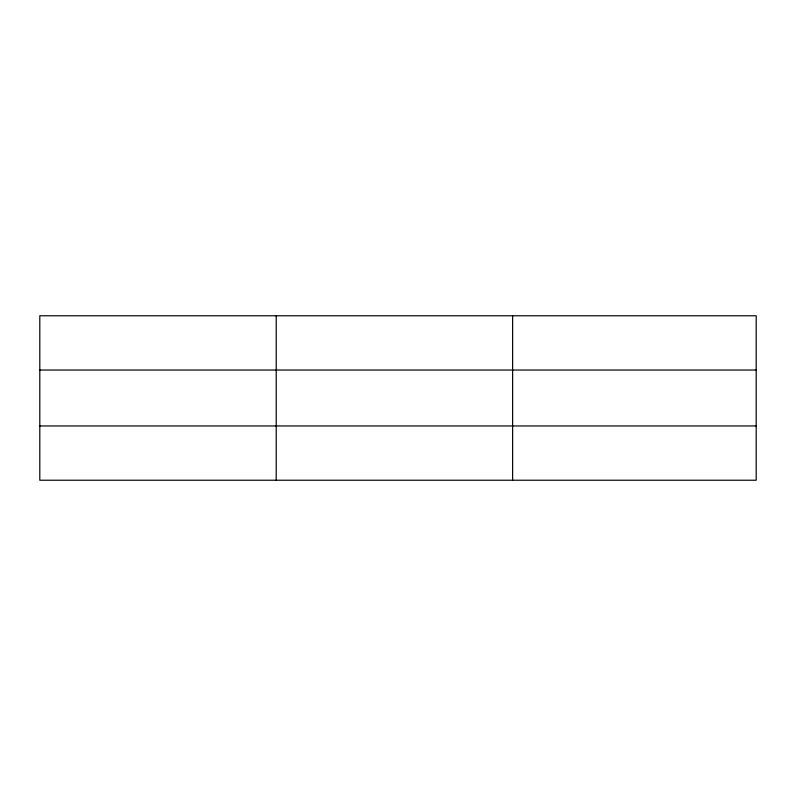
<?xml version="1.0" encoding="UTF-8"?>
<svg xmlns="http://www.w3.org/2000/svg" width="796" height="796" viewBox="0 0 796 796"><rect width="100%" height="100%" fill="white"/><g stroke="black" fill="none" stroke-linecap="round" stroke-linejoin="round"><path stroke-width="1.19" d="M276.212 480.227L276.212 315.773M512.624 480.227L512.624 315.773M756.2 370.04L756.2 315.773L39.8 315.773L39.8 480.227L756.2 480.227L756.2 370.04L39.8 370.04M39.8 425.96L756.2 425.96"/></g></svg>
